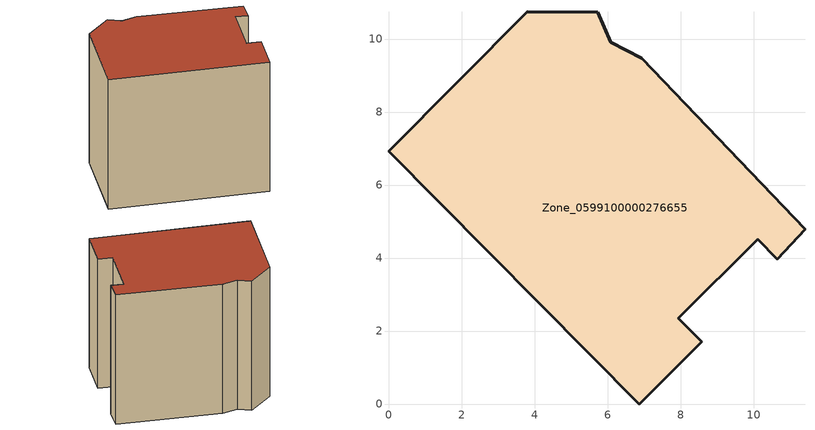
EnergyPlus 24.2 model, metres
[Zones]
Zone_0599100000276655
 floor ground (C_G): 6.94,9.47 11.41,4.79 10.65,3.97 10.12,4.52 7.94,2.35 8.58,1.7 6.87,0 0,6.93 3.8,10.74 5.74,10.73 6.09,9.91 z0
 wall outside (C_F): 6.87,0 8.58,1.7 7.94,2.35 10.12,4.52 10.65,3.97 11.41,4.79 6.94,9.47 6.09,9.91 5.74,10.73 3.8,10.74 0,6.93 6.87,0 z0:8.93
 roof outside (C_R): 11.41,4.79 6.94,9.47 6.09,9.91 5.74,10.73 3.8,10.74 0,6.93 6.87,0 8.58,1.7 7.94,2.35 10.12,4.52 10.65,3.97 z8.93
[BUILDING]
Pand.0599100000276655: North Axis=0; Terrain=City; Loads Convergence Tolerance Value=0.04; Temperature Convergence Tolerance Value=0.4; Solar Distribution=FullExterior; Maximum Number of Warmup Days=25; Minimum Number of Warmup Days=1
[Site:Location]
Rotterdam.The.Hague.AP_ZH_NLD Design_Conditions: Latitude=51.96; Longitude=4.45; Time Zone=1; Elevation=-4.5
[SITE:GROUNDTEMPERATURE:BUILDINGSURFACE]
18, 18, 18, 18, 18, 18, 18, 18, 18, 18, 18, 18
[MATERIAL] Thermal Absorptance=0.9; Solar Absorptance=0.7; Visible Absorptance=0.7
Name | Roughness | Thickness | Conductivity | Density | Specific Heat
G.TC.1946 | MediumSmooth | 0.15 | 1 | 540 | 1210
F.TC.1946 | Rough | 0.3 | 0.857143 | 1920 | 840
R.TC.1946 | MediumRough | 0.2 | 0.909091 | 1500 | 1000
[CONSTRUCTION]
C_G: G.TC.1946
C_F: F.TC.1946
C_R: R.TC.1946
[ZONE]
Zone_0599100000276655: Type=1; Multiplier=1; Ceiling Height=Autocalculate; Volume=Autocalculate; Floor Area=autocalculate; Part of Total Floor Area=Yes
[ZONEINFILTRATION:DESIGNFLOWRATE]
Infil_Zone_0599100000276655: Zone or ZoneList or Space or SpaceList=Zone_0599100000276655; Schedule=AlwaysOn; Design Flow Rate Calculation Method=Flow/Area; Flow Rate per Floor Area=0.003; Constant Term Coefficient=1; Temperature Term Coefficient=0; Velocity Term Coefficient=0; Velocity Squared Term Coefficient=0
[HVACTEMPLATE:ZONE:IDEALLOADSAIRSYSTEM]
Zone_0599100000276655: Maximum Heating Supply Air Temperature=50; Minimum Cooling Supply Air Temperature=13; Maximum Heating Supply Air Humidity Ratio=0.0156; Minimum Cooling Supply Air Humidity Ratio=0.0077; Heating Limit=NoLimit; Cooling Limit=NoLimit; Dehumidification Control Type=ConstantSensibleHeatRatio; Cooling Sensible Heat Ratio=0.7; Dehumidification Setpoint=60; Humidification Control Type=None; Humidification Setpoint=30; Outdoor Air Method=None; Outdoor Air Flow Rate per Person=0.00944; Outdoor Air Flow Rate per Zone Floor Area=0; Outdoor Air Flow Rate per Zone=0; Demand Controlled Ventilation Type=None; Outdoor Air Economizer Type=NoEconomizer; Heat Recovery Type=None; Sensible Heat Recovery Effectiveness=0.7; Latent Heat Recovery Effectiveness=0.65
[ZONECONTROL:THERMOSTAT]
ThermostatControl_Zone_0599100000276655: Zone or ZoneList=Zone_0599100000276655; Control Type Schedule=DualSetpointControlType; Control 1=Thermostat_Zone_0599100000276655; Temperature Difference Between Cutout And Setpoint=0
[THERMOSTATSETPOINT:DUALSETPOINT]
Thermostat_Zone_0599100000276655: Heating Setpoint Temperature Schedule=HeatingSetpoint_Zone_0599100000276655; Cooling Setpoint Temperature Schedule=CoolingSetpoint_Zone_0599100000276655
[SCHEDULE:COMPACT]
HeatingSetpoint_Zone_0599100000276655: Through: 12/31, For: AllDays, Until: 24:00, 21
CoolingSetpoint_Zone_0599100000276655: Through: 12/31, For: AllDays, Until: 24:00, 24
DualSetpointControlType: Through: 12/31, For: AllDays, Until: 24:00, 4
AlwaysOn: Through: 12/31, For: AllDays, Until: 24:00, 1
